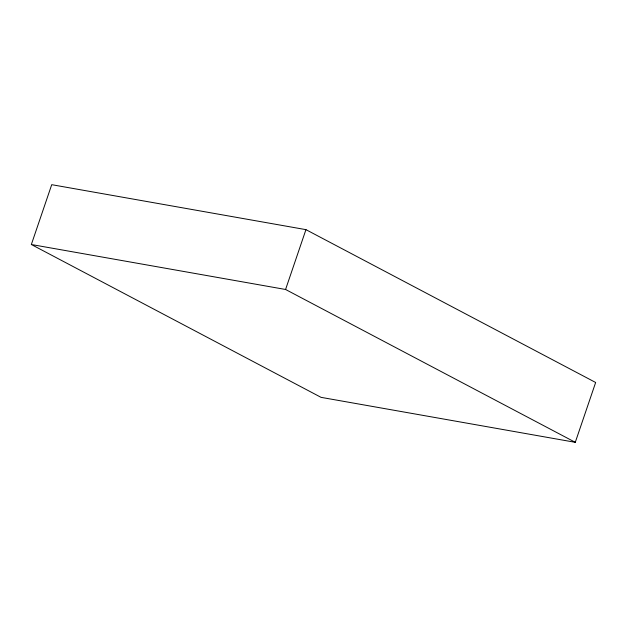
<?xml version="1.0" encoding="UTF-8"?>
<svg xmlns="http://www.w3.org/2000/svg" width="627" height="627" viewBox="0 0 627 627"><rect width="100%" height="100%" fill="white"/><g stroke="black" fill="none" stroke-linecap="round" stroke-linejoin="round"><path stroke-width="0.94" d="M31.35 244.514L51.72 184.683L305.945 229.647L595.65 382.486L575.28 442.317L321.055 397.353L31.35 244.514L285.575 289.478L575.28 442.317M285.575 289.478L305.945 229.647"/></g></svg>
